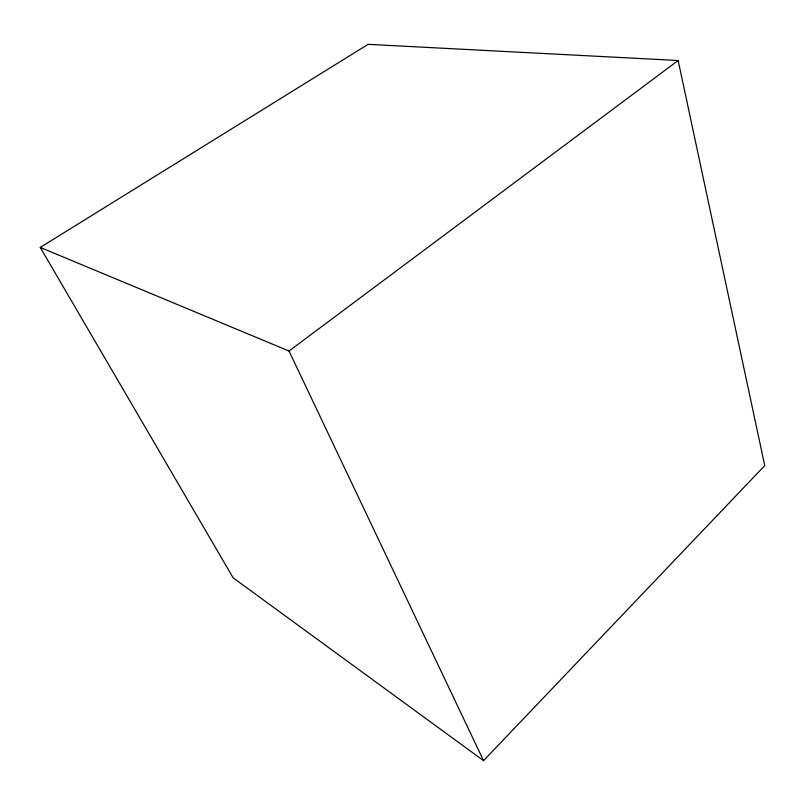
<?xml version="1.0" encoding="UTF-8"?>
<svg xmlns="http://www.w3.org/2000/svg" width="805" height="805" viewBox="0 0 805 805"><rect width="100%" height="100%" fill="white"/><g stroke="black" fill="none" stroke-linecap="round" stroke-linejoin="round"><path stroke-width="1.21" d="M483.553 760.665L764.75 465.582L678.142 60.516L368.106 44.335L40.25 247.417L233.168 577.849L483.553 760.665L289.015 351.02L40.25 247.417M289.015 351.02L678.142 60.516"/></g></svg>
